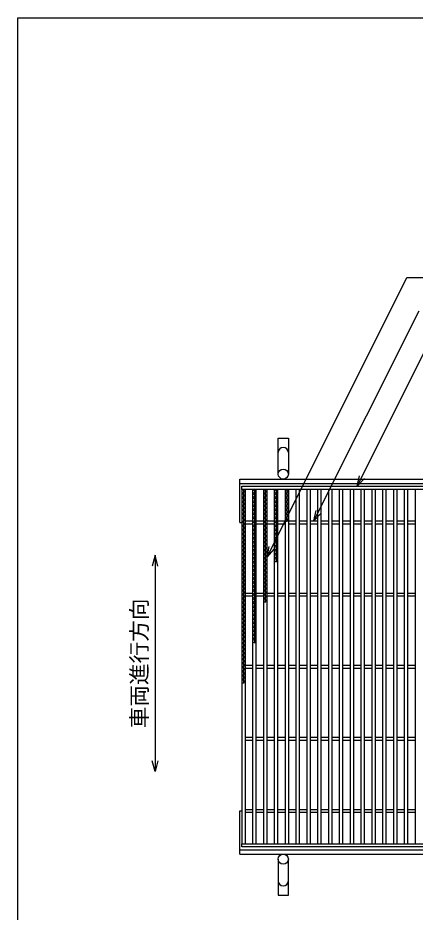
# Model space of a CAD drawing. Units: millimetres, scale not verified. Extents: x -1820 to 1731, y -1282 to 1054.
# Drawn here: x -1729 to -1179, y -186 to 1054 of the extents above; entities that cross this region are included whole.
import ezdxf
from ezdxf.enums import TextEntityAlignment as Align

# ---------------------------------------------------------------- set-up
doc = ezdxf.new("R2010")
doc.units = ezdxf.units.MM
doc.header["$LTSCALE"] = 10
for name, color, linetype, lineweight in [('0_2', 150, 'Continuous', 25), ('16', 3, 'Continuous', 25), ('19', 6, 'Continuous', 25), ('22', 4, 'Continuous', 25)]:
    doc.layers.add(name, color=color, linetype=linetype, lineweight=lineweight)
doc.styles.add('ベクトル', font='')
doc.styles.get('ベクトル').set_extended_font_data('ベクトル')

msp = doc.modelspace()

# ---------------------------------------------------------------- linework, layer by layer
at = {"layer": '0_2'}
for p, q in [((-1729, -1146.5), (-1729, 1053.5)), ((-1729, 1053.5), (1731, 1053.5))]:
    msp.add_line(p, q, dxfattribs=at)
at = {"layer": '16'}
for p, q in [((-1419, 404), (-424, 404)), ((-1419, 399.5), (-1419, 404)), ((-424, 399.5), (-1419, 399.5)), ((-1419, 399.5), (-1419, -91.5)), ((-1414, 399.5), (-1419, 399.5)), ((-1419, 399.5), (-1414, 396.7)), ((-1416.5, 399.5), (-1416.5, 130.7)), ((-1414, -91.5), (-1414, 399.5)), ((-1404, 399.5), (-1404, -91.5)), ((-1399, 399.5), (-1404, 399.5)), ((-1404, 399.5), (-1399, 396.7)), ((-1401.5, 399.5), (-1401.5, 186.7)), ((-1399, -91.5), (-1399, 399.5)), ((-1389, 399.5), (-1389, -91.5)), ((-1384, 399.5), (-1389, 399.5)), ((-1389, 399.5), (-1384, 396.7)), ((-1386.5, 399.5), (-1386.5, 242.7)), ((-1384, -91.5), (-1384, 399.5)), ((-1374, 399.5), (-1374, -91.5)), ((-1369, 399.5), (-1374, 399.5)), ((-1374, 399.5), (-1369, 396.7)), ((-1371.5, 399.5), (-1371.5, 298.7)), ((-1369, -91.5), (-1369, 399.5)), ((-1359, 399.5), (-1359, -91.5)), ((-1354, 399.5), (-1359, 399.5)), ((-1359, 399.5), (-1354, 396.7)), ((-1356.5, 399.5), (-1356.5, 354.7)), ((-1354, -91.5), (-1354, 399.5)), ((-1344, 399.5), (-1344, -91.5)), ((-1339, 399.5), (-1344, 399.5)), ((-1339, -91.5), (-1339, 399.5)), ((-1329, 399.5), (-1329, -91.5)), ((-1324, 399.5), (-1329, 399.5)), ((-1324, -91.5), (-1324, 399.5)), ((-1314, 399.5), (-1314, -91.5)), ((-1309, 399.5), (-1314, 399.5)), ((-1309, -91.5), (-1309, 399.5)), ((-1299, 399.5), (-1299, -91.5)), ((-1294, 399.5), (-1299, 399.5)), ((-1294, -91.5), (-1294, 399.5)), ((-1284, 399.5), (-1284, -91.5)), ((-1279, 399.5), (-1284, 399.5)), ((-1279, -91.5), (-1279, 399.5)), ((-1269, 399.5), (-1269, -91.5)), ((-1264, 399.5), (-1269, 399.5)), ((-1264, -91.5), (-1264, 399.5)), ((-1254, 399.5), (-1254, -91.5)), ((-1249, 399.5), (-1254, 399.5)), ((-1249, -91.5), (-1249, 399.5)), ((-1239, 399.5), (-1239, -91.5)), ((-1234, 399.5), (-1239, 399.5)), ((-1234, -91.5), (-1234, 399.5)), ((-1224, 399.5), (-1224, -91.5)), ((-1219, 399.5), (-1224, 399.5)), ((-1219, -91.5), (-1219, 399.5)), ((-1209, 399.5), (-1209, -91.5)), ((-1204, 399.5), (-1209, 399.5)), ((-1204, -91.5), (-1204, 399.5)), ((-1194, 399.5), (-1194, -91.5)), ((-1189, 399.5), (-1194, 399.5)), ((-1189, -91.5), (-1189, 399.5)), ((-1179, 399.5), (-1179, -91.5)), ((-1174, 399.5), (-1179, 399.5)), ((-1414, 396.7), (-1419, 393.9)), ((-1419, 393.9), (-1414, 391.1)), ((-1414, 391.1), (-1419, 388.3)), ((-1419, 388.3), (-1414, 385.5)), ((-1414, 385.5), (-1419, 382.7)), ((-1399, 396.7), (-1404, 393.9)), ((-1404, 393.9), (-1399, 391.1)), ((-1399, 391.1), (-1404, 388.3)), ((-1404, 388.3), (-1399, 385.5)), ((-1399, 385.5), (-1404, 382.7)), ((-1384, 396.7), (-1389, 393.9)), ((-1389, 393.9), (-1384, 391.1)), ((-1384, 391.1), (-1389, 388.3)), ((-1389, 388.3), (-1384, 385.5)), ((-1384, 385.5), (-1389, 382.7)), ((-1369, 396.7), (-1374, 393.9)), ((-1374, 393.9), (-1369, 391.1)), ((-1369, 391.1), (-1374, 388.3)), ((-1374, 388.3), (-1369, 385.5)), ((-1369, 385.5), (-1374, 382.7)), ((-1354, 396.7), (-1359, 393.9)), ((-1359, 393.9), (-1354, 391.1)), ((-1354, 391.1), (-1359, 388.3)), ((-1359, 388.3), (-1354, 385.5)), ((-1354, 385.5), (-1359, 382.7)), ((-1419, 382.7), (-1414, 379.9)), ((-1414, 379.9), (-1419, 377.1)), ((-1419, 377.1), (-1414, 374.3)), ((-1414, 374.3), (-1419, 371.5)), ((-1404, 382.7), (-1399, 379.9)), ((-1399, 379.9), (-1404, 377.1)), ((-1404, 377.1), (-1399, 374.3)), ((-1399, 374.3), (-1404, 371.5)), ((-1389, 382.7), (-1384, 379.9)), ((-1384, 379.9), (-1389, 377.1)), ((-1389, 377.1), (-1384, 374.3)), ((-1384, 374.3), (-1389, 371.5)), ((-1374, 382.7), (-1369, 379.9)), ((-1369, 379.9), (-1374, 377.1)), ((-1374, 377.1), (-1369, 374.3)), ((-1369, 374.3), (-1374, 371.5)), ((-1359, 382.7), (-1354, 379.9)), ((-1354, 379.9), (-1359, 377.1)), ((-1359, 377.1), (-1354, 374.3)), ((-1354, 374.3), (-1359, 371.5)), ((-1419, 371.5), (-1414, 368.7)), ((-1414, 368.7), (-1419, 365.9)), ((-1419, 365.9), (-1414, 363.1)), ((-1414, 363.1), (-1419, 360.3)), ((-1419, 360.3), (-1414, 357.5)), ((-1404, 371.5), (-1399, 368.7)), ((-1399, 368.7), (-1404, 365.9)), ((-1404, 365.9), (-1399, 363.1)), ((-1399, 363.1), (-1404, 360.3)), ((-1404, 360.3), (-1399, 357.5)), ((-1389, 371.5), (-1384, 368.7)), ((-1384, 368.7), (-1389, 365.9)), ((-1389, 365.9), (-1384, 363.1)), ((-1384, 363.1), (-1389, 360.3)), ((-1389, 360.3), (-1384, 357.5)), ((-1374, 371.5), (-1369, 368.7)), ((-1369, 368.7), (-1374, 365.9)), ((-1374, 365.9), (-1369, 363.1)), ((-1369, 363.1), (-1374, 360.3)), ((-1374, 360.3), (-1369, 357.5)), ((-1359, 371.5), (-1354, 368.7)), ((-1354, 368.7), (-1359, 365.9)), ((-1359, 365.9), (-1354, 363.1)), ((-1354, 363.1), (-1359, 360.3)), ((-1359, 360.3), (-1354, 357.5)), ((-1414, 357.5), (-1419, 354.7)), ((-1419, 354.7), (-1414, 351.9)), ((-1414, 351.9), (-1419, 349.1)), ((-1419, 349.1), (-1414, 346.3)), ((-1414, 356), (-1404, 356)), ((-1414, 352), (-1404, 352)), ((-1399, 357.5), (-1404, 354.7)), ((-1404, 354.7), (-1399, 351.9)), ((-1399, 351.9), (-1404, 349.1)), ((-1404, 349.1), (-1399, 346.3)), ((-1399, 356), (-1389, 356)), ((-1399, 352), (-1389, 352)), ((-1384, 357.5), (-1389, 354.7)), ((-1389, 354.7), (-1384, 351.9)), ((-1384, 351.9), (-1389, 349.1)), ((-1389, 349.1), (-1384, 346.3)), ((-1384, 356), (-1374, 356)), ((-1384, 352), (-1374, 352)), ((-1369, 357.5), (-1374, 354.7)), ((-1374, 354.7), (-1369, 351.9)), ((-1369, 351.9), (-1374, 349.1)), ((-1374, 349.1), (-1369, 346.3)), ((-1369, 356), (-1359, 356)), ((-1369, 352), (-1359, 352)), ((-1354, 357.5), (-1359, 354.7)), ((-1354, 356), (-1344, 356)), ((-1354, 352), (-1344, 352)), ((-1339, 356), (-1329, 356)), ((-1339, 352), (-1329, 352)), ((-1324, 356), (-1314, 356)), ((-1324, 352), (-1314, 352)), ((-1309, 356), (-1299, 356)), ((-1309, 352), (-1299, 352)), ((-1294, 356), (-1284, 356)), ((-1294, 352), (-1284, 352)), ((-1279, 356), (-1269, 356)), ((-1279, 352), (-1269, 352)), ((-1264, 356), (-1254, 356)), ((-1264, 352), (-1254, 352)), ((-1249, 356), (-1239, 356)), ((-1249, 352), (-1239, 352)), ((-1234, 356), (-1224, 356)), ((-1234, 352), (-1224, 352)), ((-1219, 356), (-1209, 356)), ((-1219, 352), (-1209, 352)), ((-1204, 356), (-1194, 356)), ((-1204, 352), (-1194, 352)), ((-1189, 356), (-1179, 356)), ((-1189, 352), (-1179, 352)), ((-1414, 346.3), (-1419, 343.5)), ((-1419, 343.5), (-1414, 340.7)), ((-1414, 340.7), (-1419, 337.9)), ((-1419, 337.9), (-1414, 335.1)), ((-1414, 335.1), (-1419, 332.3)), ((-1399, 346.3), (-1404, 343.5)), ((-1404, 343.5), (-1399, 340.7)), ((-1399, 340.7), (-1404, 337.9)), ((-1404, 337.9), (-1399, 335.1)), ((-1399, 335.1), (-1404, 332.3)), ((-1384, 346.3), (-1389, 343.5)), ((-1389, 343.5), (-1384, 340.7)), ((-1384, 340.7), (-1389, 337.9)), ((-1389, 337.9), (-1384, 335.1)), ((-1384, 335.1), (-1389, 332.3)), ((-1369, 346.3), (-1374, 343.5)), ((-1374, 343.5), (-1369, 340.7)), ((-1369, 340.7), (-1374, 337.9)), ((-1374, 337.9), (-1369, 335.1)), ((-1369, 335.1), (-1374, 332.3)), ((-1419, 332.3), (-1414, 329.5)), ((-1414, 329.5), (-1419, 326.7)), ((-1419, 326.7), (-1414, 323.9)), ((-1414, 323.9), (-1419, 321.1)), ((-1404, 332.3), (-1399, 329.5)), ((-1399, 329.5), (-1404, 326.7)), ((-1404, 326.7), (-1399, 323.9)), ((-1399, 323.9), (-1404, 321.1)), ((-1389, 332.3), (-1384, 329.5)), ((-1384, 329.5), (-1389, 326.7)), ((-1389, 326.7), (-1384, 323.9)), ((-1384, 323.9), (-1389, 321.1)), ((-1374, 332.3), (-1369, 329.5)), ((-1369, 329.5), (-1374, 326.7)), ((-1374, 326.7), (-1369, 323.9)), ((-1369, 323.9), (-1374, 321.1)), ((-1419, 321.1), (-1414, 318.3)), ((-1414, 318.3), (-1419, 315.5)), ((-1419, 315.5), (-1414, 312.7)), ((-1414, 312.7), (-1419, 309.9)), ((-1404, 321.1), (-1399, 318.3)), ((-1399, 318.3), (-1404, 315.5)), ((-1404, 315.5), (-1399, 312.7)), ((-1399, 312.7), (-1404, 309.9)), ((-1389, 321.1), (-1384, 318.3)), ((-1384, 318.3), (-1389, 315.5)), ((-1389, 315.5), (-1384, 312.7)), ((-1384, 312.7), (-1389, 309.9)), ((-1374, 321.1), (-1369, 318.3)), ((-1369, 318.3), (-1374, 315.5)), ((-1374, 315.5), (-1369, 312.7)), ((-1369, 312.7), (-1374, 309.9)), ((-1419, 309.9), (-1414, 307.1)), ((-1414, 307.1), (-1419, 304.3)), ((-1419, 304.3), (-1414, 301.5)), ((-1414, 301.5), (-1419, 298.7)), ((-1419, 298.7), (-1414, 295.9)), ((-1404, 309.9), (-1399, 307.1)), ((-1399, 307.1), (-1404, 304.3)), ((-1404, 304.3), (-1399, 301.5)), ((-1399, 301.5), (-1404, 298.7)), ((-1404, 298.7), (-1399, 295.9)), ((-1389, 309.9), (-1384, 307.1)), ((-1384, 307.1), (-1389, 304.3)), ((-1389, 304.3), (-1384, 301.5)), ((-1384, 301.5), (-1389, 298.7)), ((-1389, 298.7), (-1384, 295.9)), ((-1374, 309.9), (-1369, 307.1)), ((-1369, 307.1), (-1374, 304.3)), ((-1374, 304.3), (-1369, 301.5)), ((-1369, 301.5), (-1374, 298.7)), ((-1414, 295.9), (-1419, 293.1)), ((-1419, 293.1), (-1414, 290.3)), ((-1414, 290.3), (-1419, 287.5)), ((-1419, 287.5), (-1414, 284.7)), ((-1399, 295.9), (-1404, 293.1)), ((-1404, 293.1), (-1399, 290.3)), ((-1399, 290.3), (-1404, 287.5)), ((-1404, 287.5), (-1399, 284.7)), ((-1384, 295.9), (-1389, 293.1)), ((-1389, 293.1), (-1384, 290.3)), ((-1384, 290.3), (-1389, 287.5)), ((-1389, 287.5), (-1384, 284.7)), ((-1414, 284.7), (-1419, 281.9)), ((-1419, 281.9), (-1414, 279.1)), ((-1414, 279.1), (-1419, 276.3)), ((-1419, 276.3), (-1414, 273.5)), ((-1414, 273.5), (-1419, 270.7)), ((-1399, 284.7), (-1404, 281.9)), ((-1404, 281.9), (-1399, 279.1)), ((-1399, 279.1), (-1404, 276.3)), ((-1404, 276.3), (-1399, 273.5)), ((-1399, 273.5), (-1404, 270.7)), ((-1384, 284.7), (-1389, 281.9)), ((-1389, 281.9), (-1384, 279.1)), ((-1384, 279.1), (-1389, 276.3)), ((-1389, 276.3), (-1384, 273.5)), ((-1384, 273.5), (-1389, 270.7)), ((-1419, 270.7), (-1414, 267.9)), ((-1414, 267.9), (-1419, 265.1)), ((-1419, 265.1), (-1414, 262.3)), ((-1414, 262.3), (-1419, 259.5)), ((-1404, 270.7), (-1399, 267.9)), ((-1399, 267.9), (-1404, 265.1)), ((-1404, 265.1), (-1399, 262.3)), ((-1399, 262.3), (-1404, 259.5)), ((-1389, 270.7), (-1384, 267.9)), ((-1384, 267.9), (-1389, 265.1)), ((-1389, 265.1), (-1384, 262.3)), ((-1384, 262.3), (-1389, 259.5)), ((-1419, 259.5), (-1414, 256.7)), ((-1414, 256.7), (-1419, 253.9)), ((-1419, 253.9), (-1414, 251.1)), ((-1414, 251.1), (-1419, 248.3)), ((-1419, 248.3), (-1414, 245.5)), ((-1414, 256), (-1404, 256)), ((-1414, 252), (-1404, 252)), ((-1404, 259.5), (-1399, 256.7)), ((-1399, 256.7), (-1404, 253.9)), ((-1404, 253.9), (-1399, 251.1)), ((-1399, 251.1), (-1404, 248.3)), ((-1404, 248.3), (-1399, 245.5)), ((-1399, 256), (-1389, 256)), ((-1399, 252), (-1389, 252)), ((-1389, 259.5), (-1384, 256.7)), ((-1384, 256.7), (-1389, 253.9)), ((-1389, 253.9), (-1384, 251.1)), ((-1384, 251.1), (-1389, 248.3)), ((-1389, 248.3), (-1384, 245.5)), ((-1384, 256), (-1374, 256)), ((-1384, 252), (-1374, 252)), ((-1369, 256), (-1359, 256)), ((-1369, 252), (-1359, 252)), ((-1354, 256), (-1344, 256)), ((-1354, 252), (-1344, 252)), ((-1339, 256), (-1329, 256)), ((-1339, 252), (-1329, 252)), ((-1324, 256), (-1314, 256)), ((-1324, 252), (-1314, 252)), ((-1309, 256), (-1299, 256)), ((-1309, 252), (-1299, 252)), ((-1294, 256), (-1284, 256)), ((-1294, 252), (-1284, 252)), ((-1279, 256), (-1269, 256)), ((-1279, 252), (-1269, 252)), ((-1264, 256), (-1254, 256)), ((-1264, 252), (-1254, 252)), ((-1249, 256), (-1239, 256)), ((-1249, 252), (-1239, 252)), ((-1234, 256), (-1224, 256)), ((-1234, 252), (-1224, 252)), ((-1219, 256), (-1209, 256)), ((-1219, 252), (-1209, 252)), ((-1204, 256), (-1194, 256)), ((-1204, 252), (-1194, 252)), ((-1189, 256), (-1179, 256)), ((-1189, 252), (-1179, 252)), ((-1414, 245.5), (-1419, 242.7)), ((-1419, 242.7), (-1414, 239.9)), ((-1414, 239.9), (-1419, 237.1)), ((-1419, 237.1), (-1414, 234.3)), ((-1399, 245.5), (-1404, 242.7)), ((-1404, 242.7), (-1399, 239.9)), ((-1399, 239.9), (-1404, 237.1)), ((-1404, 237.1), (-1399, 234.3)), ((-1384, 245.5), (-1389, 242.7)), ((-1414, 234.3), (-1419, 231.5)), ((-1419, 231.5), (-1414, 228.7)), ((-1414, 228.7), (-1419, 225.9)), ((-1419, 225.9), (-1414, 223.1)), ((-1399, 234.3), (-1404, 231.5)), ((-1404, 231.5), (-1399, 228.7)), ((-1399, 228.7), (-1404, 225.9)), ((-1404, 225.9), (-1399, 223.1)), ((-1414, 223.1), (-1419, 220.3)), ((-1419, 220.3), (-1414, 217.5)), ((-1414, 217.5), (-1419, 214.7)), ((-1419, 214.7), (-1414, 211.9)), ((-1414, 211.9), (-1419, 209.1)), ((-1399, 223.1), (-1404, 220.3)), ((-1404, 220.3), (-1399, 217.5)), ((-1399, 217.5), (-1404, 214.7)), ((-1404, 214.7), (-1399, 211.9)), ((-1399, 211.9), (-1404, 209.1)), ((-1419, 209.1), (-1414, 206.3)), ((-1414, 206.3), (-1419, 203.5)), ((-1419, 203.5), (-1414, 200.7)), ((-1414, 200.7), (-1419, 197.9)), ((-1404, 209.1), (-1399, 206.3)), ((-1399, 206.3), (-1404, 203.5)), ((-1404, 203.5), (-1399, 200.7)), ((-1399, 200.7), (-1404, 197.9)), ((-1419, 197.9), (-1414, 195.1)), ((-1414, 195.1), (-1419, 192.3)), ((-1419, 192.3), (-1414, 189.5)), ((-1414, 189.5), (-1419, 186.7)), ((-1419, 186.7), (-1414, 183.9)), ((-1404, 197.9), (-1399, 195.1)), ((-1399, 195.1), (-1404, 192.3)), ((-1404, 192.3), (-1399, 189.5)), ((-1399, 189.5), (-1404, 186.7)), ((-1414, 183.9), (-1419, 181.1)), ((-1419, 181.1), (-1414, 178.3)), ((-1414, 178.3), (-1419, 175.5)), ((-1419, 175.5), (-1414, 172.7)), ((-1414, 172.7), (-1419, 169.9)), ((-1419, 169.9), (-1414, 167.1)), ((-1414, 167.1), (-1419, 164.3)), ((-1419, 164.3), (-1414, 161.5)), ((-1414, 161.5), (-1419, 158.7)), ((-1419, 158.7), (-1414, 155.9)), ((-1414, 155.9), (-1419, 153.1)), ((-1419, 153.1), (-1414, 150.3)), ((-1414, 150.3), (-1419, 147.5)), ((-1414, 156), (-1404, 156)), ((-1414, 152), (-1404, 152)), ((-1399, 156), (-1389, 156)), ((-1399, 152), (-1389, 152)), ((-1384, 156), (-1374, 156)), ((-1384, 152), (-1374, 152)), ((-1369, 156), (-1359, 156)), ((-1369, 152), (-1359, 152)), ((-1354, 156), (-1344, 156)), ((-1354, 152), (-1344, 152)), ((-1339, 156), (-1329, 156)), ((-1339, 152), (-1329, 152)), ((-1324, 156), (-1314, 156)), ((-1324, 152), (-1314, 152)), ((-1309, 156), (-1299, 156)), ((-1309, 152), (-1299, 152)), ((-1294, 156), (-1284, 156)), ((-1294, 152), (-1284, 152)), ((-1279, 156), (-1269, 156)), ((-1279, 152), (-1269, 152)), ((-1264, 156), (-1254, 156)), ((-1264, 152), (-1254, 152)), ((-1249, 156), (-1239, 156)), ((-1249, 152), (-1239, 152)), ((-1234, 156), (-1224, 156)), ((-1234, 152), (-1224, 152)), ((-1219, 156), (-1209, 156)), ((-1219, 152), (-1209, 152)), ((-1204, 156), (-1194, 156)), ((-1204, 152), (-1194, 152)), ((-1189, 156), (-1179, 156)), ((-1189, 152), (-1179, 152)), ((-1419, 147.5), (-1414, 144.7)), ((-1414, 144.7), (-1419, 141.9)), ((-1419, 141.9), (-1414, 139.1)), ((-1414, 139.1), (-1419, 136.3)), ((-1419, 136.3), (-1414, 133.5)), ((-1414, 133.5), (-1419, 130.7)), ((-1414, 56), (-1404, 56)), ((-1414, 52), (-1404, 52)), ((-1399, 56), (-1389, 56)), ((-1399, 52), (-1389, 52)), ((-1384, 56), (-1374, 56)), ((-1384, 52), (-1374, 52)), ((-1369, 56), (-1359, 56)), ((-1369, 52), (-1359, 52)), ((-1354, 56), (-1344, 56)), ((-1354, 52), (-1344, 52)), ((-1339, 56), (-1329, 56)), ((-1339, 52), (-1329, 52)), ((-1324, 56), (-1314, 56)), ((-1324, 52), (-1314, 52)), ((-1309, 56), (-1299, 56)), ((-1309, 52), (-1299, 52)), ((-1294, 56), (-1284, 56)), ((-1294, 52), (-1284, 52)), ((-1279, 56), (-1269, 56)), ((-1279, 52), (-1269, 52)), ((-1264, 56), (-1254, 56)), ((-1264, 52), (-1254, 52)), ((-1249, 56), (-1239, 56)), ((-1249, 52), (-1239, 52)), ((-1234, 56), (-1224, 56)), ((-1234, 52), (-1224, 52)), ((-1219, 56), (-1209, 56)), ((-1219, 52), (-1209, 52)), ((-1204, 56), (-1194, 56)), ((-1204, 52), (-1194, 52)), ((-1189, 56), (-1179, 56)), ((-1189, 52), (-1179, 52)), ((-1414, -44), (-1404, -44)), ((-1414, -48), (-1404, -48)), ((-1399, -44), (-1389, -44)), ((-1399, -48), (-1389, -48)), ((-1384, -44), (-1374, -44)), ((-1384, -48), (-1374, -48)), ((-1369, -44), (-1359, -44)), ((-1369, -48), (-1359, -48)), ((-1354, -44), (-1344, -44)), ((-1354, -48), (-1344, -48)), ((-1339, -44), (-1329, -44)), ((-1339, -48), (-1329, -48)), ((-1324, -44), (-1314, -44)), ((-1324, -48), (-1314, -48)), ((-1309, -44), (-1299, -44)), ((-1309, -48), (-1299, -48)), ((-1294, -44), (-1284, -44)), ((-1294, -48), (-1284, -48)), ((-1279, -44), (-1269, -44)), ((-1279, -48), (-1269, -48)), ((-1264, -44), (-1254, -44)), ((-1264, -48), (-1254, -48)), ((-1249, -44), (-1239, -44)), ((-1249, -48), (-1239, -48)), ((-1234, -44), (-1224, -44)), ((-1234, -48), (-1224, -48)), ((-1219, -44), (-1209, -44)), ((-1219, -48), (-1209, -48)), ((-1204, -44), (-1194, -44)), ((-1204, -48), (-1194, -48)), ((-1189, -44), (-1179, -44)), ((-1189, -48), (-1179, -48)), ((-1419, -91.5), (-424, -91.5)), ((-1419, -96), (-1419, -91.5)), ((-1419, -91.5), (-1414, -91.5)), ((-424, -96), (-1419, -96)), ((-1404, -91.5), (-1399, -91.5)), ((-1389, -91.5), (-1384, -91.5)), ((-1374, -91.5), (-1369, -91.5)), ((-1359, -91.5), (-1354, -91.5)), ((-1344, -91.5), (-1339, -91.5)), ((-1329, -91.5), (-1324, -91.5)), ((-1314, -91.5), (-1309, -91.5)), ((-1299, -91.5), (-1294, -91.5)), ((-1284, -91.5), (-1279, -91.5)), ((-1269, -91.5), (-1264, -91.5)), ((-1254, -91.5), (-1249, -91.5)), ((-1239, -91.5), (-1234, -91.5)), ((-1224, -91.5), (-1219, -91.5)), ((-1209, -91.5), (-1204, -91.5)), ((-1194, -91.5), (-1189, -91.5)), ((-1179, -91.5), (-1174, -91.5))]:
    msp.add_line(p, q, dxfattribs=at)
at = {"layer": '19'}
for p, q in [((-1368.5, 421), (-1368.5, 471)), ((-1368.5, 471), (-1354.5, 471)), ((-1354.5, 471), (-1354.5, 421)), ((-1421.5, 414), (-421.5, 414)), ((-1421.5, 354), (-1421.5, 414)), ((-1421.5, 408), (-421.5, 408)), ((-1421.5, 354), (-1419, 354)), ((-1421.5, -106), (-1421.5, -46)), ((-1421.5, -46), (-1419, -46)), ((-1421.5, -100), (-421.5, -100)), ((-1421.5, -106), (-421.5, -106)), ((-1368.5, -113), (-1368.5, -163)), ((-1354.5, -163), (-1354.5, -113)), ((-1368.5, -163), (-1354.5, -163))]:
    msp.add_line(p, q, dxfattribs=at)
for centre in [(-1361.5, 421), (-1361.5, -113)]:
    msp.add_circle(centre, 7, dxfattribs=at)
for centre, start, end in [((-1361.5, 451), 0, 180), ((-1361.5, -143), 180, 0)]:
    msp.add_arc(centre, 7, start, end, dxfattribs=at)
at = {"layer": '22'}
for p, q in [((-1384, 306), (-1190.2, 693.5)), ((-1190.2, 693.5), (-730.2, 693.5)), ((-1319, 356), (-1173.2, 647.5)), ((-1259, 404), (-1161.2, 599.5)), ((-1259, 404), (-1256, 418.6)), ((-1259, 404), (-1249, 415)), ((-1319, 356), (-1316, 370.6)), ((-1319, 356), (-1309, 367)), ((-1384, 306), (-1381, 320.6)), ((-1384, 306), (-1374, 317)), ((-1539, 308.5), (-1543, 293.5)), ((-1535, 293.5), (-1539, 308.5)), ((-1539, 308.5), (-1539, 8.5)), ((-1539, 8.5), (-1543, 23.5)), ((-1535, 23.5), (-1539, 8.5))]:
    msp.add_line(p, q, dxfattribs=at)

# ---------------------------------------------------------------- texts
at = {"layer": '22', "color": 2, "style": 'ベクトル'}
msp.add_text('車両進行方向', height=21.99, rotation=90, dxfattribs=at).set_placement((-1561, 68.5), align=Align.MIDDLE_LEFT)

doc.saveas('drawing.dxf')
